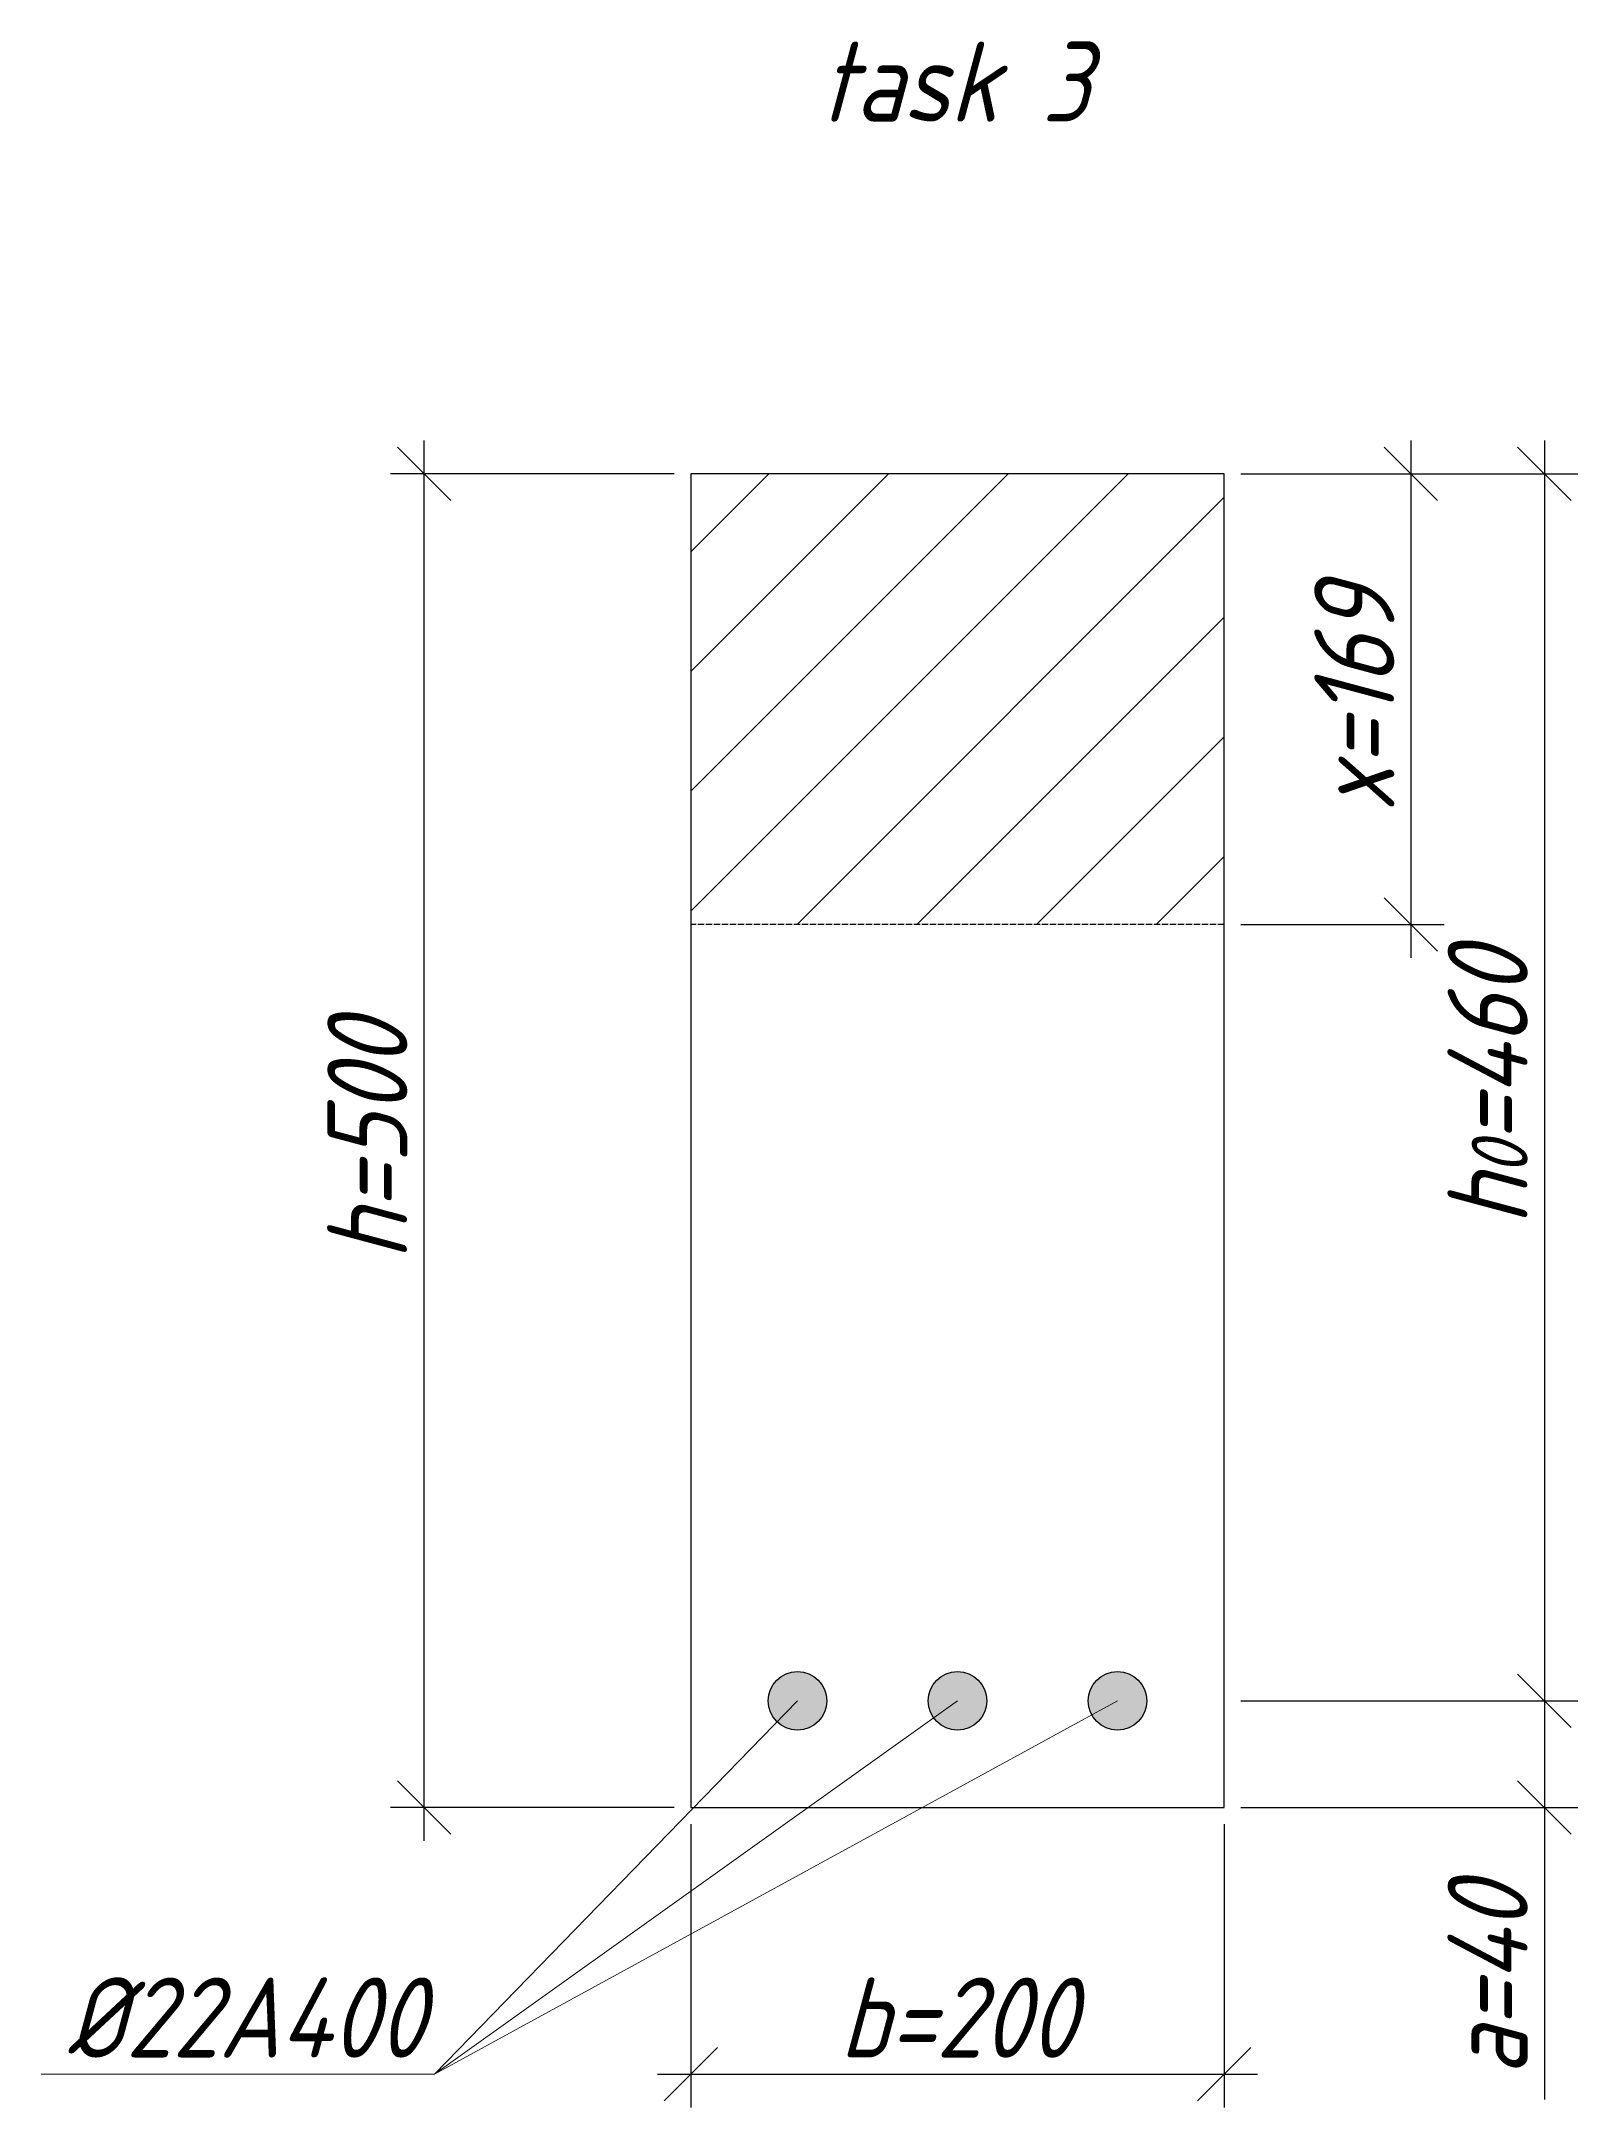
# Model space of a CAD drawing. Header units: millimetres. Extents: x -180 to 58926, y -10791 to 13515.
# Drawn here: x 826 to 1402, y -6431 to -5656 of the extents above; entities that cross this region are included whole.
import ezdxf

# ---------------------------------------------------------------- set-up
doc = ezdxf.new("R2010")
doc.units = ezdxf.units.MM
doc.linetypes.add('ACAD_ISO02W100', pattern=[15, 12, -3])
for name, color, linetype, lineweight in [('basic', 95, 'Continuous', 30), ('hatch', 117, 'ACAD_ISO02W100', 25), ('hatching', 225, 'Continuous', 20), ('size', 45, 'Continuous', 20), ('text', 13, 'Continuous', 20), ('thin', 153, 'Continuous', 18)]:
    doc.layers.add(name, color=color, linetype=linetype, lineweight=lineweight)
doc.styles.add('Structures', font='isocpeur.ttf', dxfattribs={"width": 0.85, "oblique": 15})
doc.dimstyles.new('Structures', dxfattribs={"dimtxt": 3, "dimasz": 2, "dimexe": 1.25, "dimexo": 0.625, "dimtad": 1, "dimtxsty": 'Structures', "dimblk": 'OBLIQUE', "dimcen": 2.5, "dimdle": 1.25, "dimadec": 0, "dimazin": 0, "dimtfac": 1, "dimtmove": 0, "dimatfit": 3, "dimfxl": 1, "dimarcsym": 0})

# ---------------------------------------------------------------- blocks, each defined once
blk = doc.blocks.new('_Oblique')
at = {"color": 0, "linetype": 'ByBlock', "lineweight": -2}
blk.add_line((-0.5, -0.5), (0.5, 0.5), dxfattribs=at)
blk = doc.blocks.new('*D221')
at = {"layer": 'Defpoints', "color": 0, "transparency": 16777216}
for p in [(1069.69, -6318.59), (1269.69, -6318.59), (1269.69, -6418.59)]:
    blk.add_point(p, dxfattribs=at)
at = {"layer": 'size', "color": 0, "lineweight": -2, "transparency": 16777216}
for p, q in [((1069.69, -6324.84), (1069.69, -6431.09)), ((1269.69, -6324.84), (1269.69, -6431.09)), ((1057.19, -6418.59), (1282.19, -6418.59))]:
    blk.add_line(p, q, dxfattribs=at)
at = {"layer": 'size', "color": 0, "lineweight": -2, "transparency": 16777216, "xscale": 20, "yscale": 20, "zscale": 20, "rotation": 180}
blk.add_blockref('_Oblique', (1069.69, -6418.59), dxfattribs=at)
at = {"layer": 'size', "color": 0, "lineweight": -2, "transparency": 16777216, "xscale": 20, "yscale": 20, "zscale": 20}
blk.add_blockref('_Oblique', (1269.69, -6418.59), dxfattribs=at)
at = {"layer": 'size', "color": 0, "transparency": 16777216, "insert": (1169.69, -6397.34), "char_height": 30, "attachment_point": 5, "style": 'Structures'}
blk.add_mtext('b=200', dxfattribs=at)
blk = doc.blocks.new('*D222')
at = {"layer": 'Defpoints', "color": 0, "transparency": 16777216}
for p in [(969.69, -5818.59), (1069.69, -5818.59), (1069.69, -6318.59)]:
    blk.add_point(p, dxfattribs=at)
at = {"layer": 'size', "color": 0, "lineweight": -2, "transparency": 16777216}
for p, q in [((969.69, -6331.09), (969.69, -5806.09)), ((1063.44, -5818.59), (957.19, -5818.59)), ((1063.44, -6318.59), (957.19, -6318.59))]:
    blk.add_line(p, q, dxfattribs=at)
at = {"layer": 'size', "color": 0, "lineweight": -2, "transparency": 16777216, "xscale": 20, "yscale": 20, "zscale": 20}
for p, rotation in [((969.69, -5818.59), 90), ((969.69, -6318.59), 270)]:
    blk.add_blockref('_Oblique', p, dxfattribs=dict(at, rotation=rotation))
at = {"layer": 'size', "color": 0, "transparency": 16777216, "insert": (948.44, -6068.59), "char_height": 30, "attachment_point": 5, "rotation": 90, "style": 'Structures'}
blk.add_mtext('h=500', dxfattribs=at)
blk = doc.blocks.new('*D223')
at = {"layer": 'Defpoints', "color": 0, "transparency": 16777216}
for p in [(1269.69, -5818.59), (1269.69, -6278.59), (1389.69, -6278.59)]:
    blk.add_point(p, dxfattribs=at)
at = {"layer": 'size', "color": 0, "lineweight": -2, "transparency": 16777216}
for p, q in [((1389.69, -5806.09), (1389.69, -6291.09)), ((1275.94, -5818.59), (1402.19, -5818.59)), ((1275.94, -6278.59), (1402.19, -6278.59))]:
    blk.add_line(p, q, dxfattribs=at)
at = {"layer": 'size', "color": 0, "lineweight": -2, "transparency": 16777216, "xscale": 20, "yscale": 20, "zscale": 20}
for p, rotation in [((1389.69, -5818.59), 90), ((1389.69, -6278.59), 270)]:
    blk.add_blockref('_Oblique', p, dxfattribs=dict(at, rotation=rotation))
at = {"layer": 'size', "color": 0, "transparency": 16777216, "insert": (1368.44, -6048.59), "char_height": 30, "attachment_point": 5, "rotation": 90, "style": 'Structures'}
blk.add_mtext('h{\\H0.7x;\\S^ 0;}=460', dxfattribs=at)
blk = doc.blocks.new('*D224')
at = {"layer": 'Defpoints', "color": 0, "transparency": 16777216}
for p in [(1269.69, -6278.59), (1269.69, -6318.59), (1389.69, -6318.59)]:
    blk.add_point(p, dxfattribs=at)
at = {"layer": 'size', "color": 0, "lineweight": -2, "transparency": 16777216}
for p, q in [((1389.69, -6266.09), (1389.69, -6318.59)), ((1275.94, -6278.59), (1402.19, -6278.59)), ((1275.94, -6318.59), (1402.19, -6318.59)), ((1389.69, -6318.59), (1389.69, -6427.98))]:
    blk.add_line(p, q, dxfattribs=at)
at = {"layer": 'size', "color": 0, "lineweight": -2, "transparency": 16777216, "xscale": 20, "yscale": 20, "zscale": 20}
for p, rotation in [((1389.69, -6278.59), 90), ((1389.69, -6318.59), 270)]:
    blk.add_blockref('_Oblique', p, dxfattribs=dict(at, rotation=rotation))
at = {"layer": 'size', "color": 0, "transparency": 16777216, "insert": (1368.44, -6383.29), "char_height": 30, "attachment_point": 5, "rotation": 90, "style": 'Structures'}
blk.add_mtext('a=40', dxfattribs=at)
blk = doc.blocks.new('*D225')
at = {"layer": 'Defpoints', "color": 0, "transparency": 16777216}
for p in [(1269.69, -5818.59), (1269.69, -5987.59), (1339.69, -5987.59)]:
    blk.add_point(p, dxfattribs=at)
at = {"layer": 'size', "color": 0, "lineweight": -2, "transparency": 16777216}
for p, q in [((1339.69, -5806.09), (1339.69, -6000.09)), ((1275.94, -5818.59), (1352.19, -5818.59)), ((1275.94, -5987.59), (1352.19, -5987.59))]:
    blk.add_line(p, q, dxfattribs=at)
at = {"layer": 'size', "color": 0, "lineweight": -2, "transparency": 16777216, "xscale": 20, "yscale": 20, "zscale": 20}
for p, rotation in [((1339.69, -5818.59), 90), ((1339.69, -5987.59), 270)]:
    blk.add_blockref('_Oblique', p, dxfattribs=dict(at, rotation=rotation))
at = {"layer": 'size', "color": 0, "transparency": 16777216, "insert": (1318.44, -5903.09), "char_height": 30, "attachment_point": 5, "rotation": 90, "style": 'Structures'}
blk.add_mtext('x=169', dxfattribs=at)

msp = doc.modelspace()

# ---------------------------------------------------------------- hatches: boundary and pattern name
at = {"layer": 'basic'}
h = msp.add_hatch(color=256, dxfattribs=at)
h.dxf.hatch_style = 1
h.paths.add_polyline_path([(1120.69, -6278.593, 1), (1098.69, -6278.593, 1)])
h.paths.add_polyline_path([(1180.69, -6278.593, 1), (1158.69, -6278.593, 1)])
h.paths.add_polyline_path([(1240.69, -6278.593, 1), (1218.69, -6278.593, 1)])
at = {"layer": 'hatching'}
h = msp.add_hatch(dxfattribs=at)
h.set_pattern_fill('ANSI31', color=256, scale=10)
h.set_pattern_definition([(45, (-127.864, -6551.464), (-22.45064, 22.45064), [])])
h.paths.add_polyline_path([(1269.69, -5818.593), (1069.69, -5818.593), (1069.69, -5987.593), (1269.69, -5987.593)])

# ---------------------------------------------------------------- linework, layer by layer
at = {"layer": 'basic'}
for p, q in [((1069.69, -5818.593), (1069.69, -6318.593)), ((1269.69, -5818.593), (1069.69, -5818.593)), ((1269.69, -6318.593), (1269.69, -5818.593)), ((1069.69, -6318.593), (1269.69, -6318.593))]:
    msp.add_line(p, q, dxfattribs=at)
for centre in [(1109.69, -6278.593), (1169.69, -6278.593), (1229.69, -6278.593)]:
    msp.add_circle(centre, 11, dxfattribs=at)
at = {"layer": 'hatch', "ltscale": 0.2}
msp.add_line((1269.69, -5987.593), (1069.69, -5987.593), dxfattribs=at)
at = {"layer": 'thin'}
for p, q in [((1109.69, -6278.593), (973.661, -6418.593)), ((973.661, -6418.593), (1169.69, -6278.593)), ((973.661, -6418.593), (1229.69, -6278.593)), ((973.661, -6418.593), (826.225, -6418.593))]:
    msp.add_line(p, q, dxfattribs=at)

# ---------------------------------------------------------------- texts
at = {"layer": 'text', "char_height": 30, "width": 137.52879, "attachment_point": 5, "style": 'Structures'}
for s, insert in [('task 3', (1168.706, -5671.593)), ('%%C22A400', (902.729, -6397.33))]:
    msp.add_mtext(s, dxfattribs=dict(at, insert=insert))

# ---------------------------------------------------------------- dimensions: what is measured, and where the dimension line sits
at = {"layer": 'size'}
for base, p1, p2, text, picture, middle in [((969.69, -5818.593), (1069.69, -6318.593), (1069.69, -5818.593), 'h=<>', '*D222', (948.44, -6068.593)), ((1389.69, -6278.593), (1269.69, -5818.593), (1269.69, -6278.593), 'h{\\H0.7x;\\S^ 0;}=<>', '*D223', (1368.44, -6048.593)), ((1339.69, -5987.593), (1269.69, -5818.593), (1269.69, -5987.593), 'x=<>', '*D225', (1318.44, -5903.093)), ((1389.69, -6318.593), (1269.69, -6278.593), (1269.69, -6318.593), 'a=<>', '*D224', (1368.44, -6383.287))]:
    dim = msp.add_linear_dim(base=base, p1=p1, p2=p2, angle=90, text=text, dimstyle='Structures', dxfattribs=at)
    dim.commit()
    dim.dimension.update_dxf_attribs({"geometry": picture, "text_midpoint": middle})
dim = msp.add_linear_dim(base=(1269.69, -6418.593), p1=(1069.69, -6318.593), p2=(1269.69, -6318.593), text='b=<>', dimstyle='Structures', dxfattribs=at)
dim.commit()
dim.dimension.update_dxf_attribs({"geometry": '*D221', "text_midpoint": (1169.69, -6397.343)})

doc.saveas('drawing.dxf')
